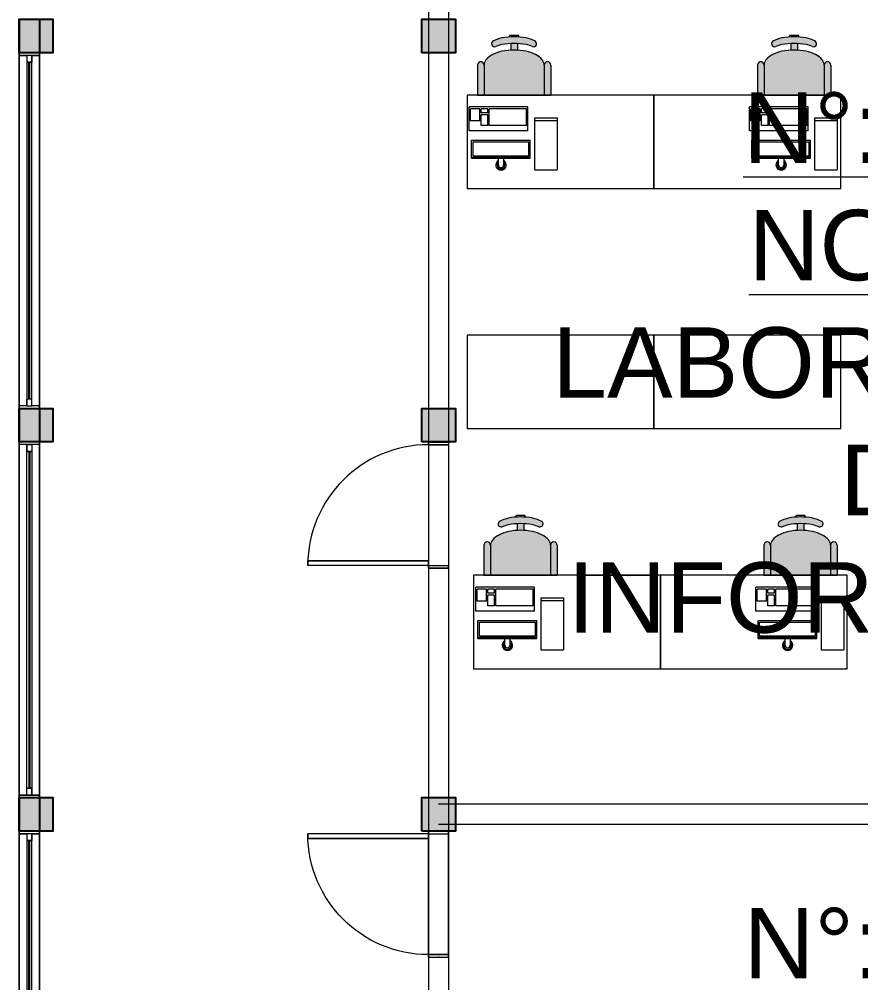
# Model space of a CAD drawing. Header units: metres. Extents: x 512 to 829, y -209 to 245.
# Drawn here: x 688.38 to 694.69, y -155.46 to -148.24 of the extents above; entities that cross this region are included whole.
import ezdxf

# ---------------------------------------------------------------- set-up
doc = ezdxf.new("R2010")
doc.units = ezdxf.units.M
doc.header["$LTSCALE"] = 0.508
doc.set_wipeout_variables(frame=1)
doc.header["$PDSIZE"] = -2
doc.linetypes.add('HIDDEN', pattern=[0.375, 0.25, -0.125])
for name, color, linetype, lineweight in [('AMB-NOVOS', 10, 'Continuous', 15), ('Demolir', 10, 'HIDDEN', 15), ('MOBILIARIO', 252, 'Continuous', 18), ('None', 7, 'Continuous', 5), ('NãoImprimir', 7, 'Continuous', 5), ('Peitoris', 2, 'Continuous', 5), ('Telhado-Princ', 7, 'Continuous', 5)]:
    doc.layers.add(name, color=color, linetype=linetype, lineweight=lineweight)

# ---------------------------------------------------------------- blocks, each defined once
blk = doc.blocks.new('Grupo-4424')
at = {"color": 7, "linetype": 'Continuous', "lineweight": 5}
for points in [[(-1.325, 0.075), (-1.30595, 0.075), (-1.30595, -0.075), (-1.325, -0.075)], [(1.30595, 0.075), (1.325, 0.075), (1.325, -0.075), (1.30595, -0.075)]]:
    blk.add_wipeout(points, dxfattribs=at).dxf.layer = 'None'
at = {"layer": 'None', "color": 7, "linetype": 'Continuous', "lineweight": 5}
for points in [[(-1.325, 0.075), (-1.30595, 0.075), (-1.30595, -0.075), (-1.325, -0.075)], [(1.30595, 0.075), (1.325, 0.075), (1.325, -0.075), (1.30595, -0.075)]]:
    blk.add_lwpolyline(points, close=True, dxfattribs=at)
blk = doc.blocks.new('Grupo-4425')
at = {"layer": 'None', "color": 7}
blk.add_blockref('Grupo-4424', (0, 0), dxfattribs=at)
at = {"layer": 'None', "color": 7, "linetype": 'Continuous', "lineweight": 5}
for p, q in [((-1.325, 0.075), (-1.30595, 0.075)), ((-1.30595, 0.075), (-1.30595, -0.075)), ((1.325, 0.075), (1.30595, 0.075)), ((1.30595, 0.075), (1.30595, -0.075)), ((-1.325, -0.075), (-1.30595, -0.075)), ((1.325, -0.075), (1.30595, -0.075))]:
    blk.add_line(p, q, dxfattribs=at)
blk = doc.blocks.new('Grupo-4426')
at = {"layer": 'None', "color": 7, "linetype": 'Continuous', "lineweight": 5}
for p, q in [((-1.3059, 0.0175), (-1.3059, -0.0175)), ((1.3059, 0.0175), (1.3059, -0.0175))]:
    blk.add_line(p, q, dxfattribs=at)
blk = doc.blocks.new('Grupo-4427')
at = {"color": 7, "linetype": 'Continuous', "lineweight": 5}
for points in [[(-1.3059, 0.0175), (-1.2551, 0.0175), (-1.2551, -0.0175), (-1.3059, -0.0175)], [(1.2551, 0.0175), (1.3059, 0.0175), (1.3059, -0.0175), (1.2551, -0.0175)]]:
    blk.add_wipeout(points, dxfattribs=at).dxf.layer = 'None'
at = {"layer": 'None', "color": 7, "linetype": 'Continuous', "lineweight": 5}
for points in [[(-1.3059, 0.0175), (-1.2551, 0.0175), (-1.2551, -0.0175), (-1.3059, -0.0175)], [(1.2551, 0.0175), (1.3059, 0.0175), (1.3059, -0.0175), (1.2551, -0.0175)]]:
    blk.add_lwpolyline(points, close=True, dxfattribs=at)
blk = doc.blocks.new('Grupo-4428')
at = {"layer": 'None', "color": 7}
blk.add_blockref('Grupo-4426', (0, 0), dxfattribs=at)
at = {"color": 7, "linetype": 'Continuous', "lineweight": 5}
blk.add_wipeout([(-1.2551, 0.0175), (1.2551, 0.0175), (1.2551, -0.0175), (-1.2551, -0.0175)], dxfattribs=at).dxf.layer = 'None'
at = {"layer": 'None', "color": 7, "linetype": 'Continuous', "lineweight": 5}
blk.add_lwpolyline([(-1.2551, 0.0175), (1.2551, 0.0175), (1.2551, -0.0175), (-1.2551, -0.0175)], close=True, dxfattribs=at)
at = {"layer": 'None', "color": 7}
blk.add_blockref('Grupo-4427', (0, 0), dxfattribs=at)
at = {"layer": 'None', "color": 7, "linetype": 'Continuous', "lineweight": 5}
for p, q in [((-1.3059, 0.0175), (-1.2551, 0.0175)), ((-1.2551, 0.0175), (-1.2551, -0.0175)), ((1.3059, 0.0175), (1.2551, 0.0175)), ((1.2551, 0.0175), (1.2551, -0.0175)), ((-1.3059, -0.0175), (-1.2551, -0.0175)), ((1.3059, -0.0175), (1.2551, -0.0175))]:
    blk.add_line(p, q, dxfattribs=at)
blk = doc.blocks.new('Grupo-4429')
at = {"color": 7, "linetype": 'Continuous', "lineweight": 9}
blk.add_wipeout([(-1.25515, 0.000635), (1.25515, 0.000635), (1.25515, -0.000635), (-1.25515, -0.000635)], dxfattribs=at).dxf.layer = 'None'
blk = doc.blocks.new('Grupo-4430')
at = {"layer": 'None', "color": 7}
blk.add_blockref('Grupo-4429', (0, 0), dxfattribs=at)
at = {"layer": 'None', "color": 7, "linetype": 'Continuous', "lineweight": 25}
for p, q in [((-1.25515, 0.000635), (1.25515, 0.000635)), ((-1.25515, -0.000635), (1.25515, -0.000635))]:
    blk.add_line(p, q, dxfattribs=at)
blk = doc.blocks.new('Grupo-4431')
at = {"layer": 'None', "color": 7, "linetype": 'Continuous', "lineweight": 20}
for p, q in [((1.325, 0.075), (-1.325, 0.075)), ((1.325, -0.075), (-1.325, -0.075))]:
    blk.add_line(p, q, dxfattribs=at)
blk = doc.blocks.new('Window (2D)-380')
at = {"color": 7, "linetype": 'Continuous', "lineweight": 5}
blk.add_wipeout([(-1.325, 0.075), (1.325, 0.075), (1.325, -0.075), (-1.325, -0.075)], dxfattribs=at).dxf.layer = 'None'
at = {"layer": 'None', "color": 7}
blk.add_blockref('Grupo-4425', (0, 0), dxfattribs=at)
at = {"layer": 'None', "color": 7, "linetype": 'Continuous', "lineweight": 5}
for p, q in [((-1.325, 0.075), (1.325, 0.075)), ((-1.325, -0.075), (1.325, -0.075))]:
    blk.add_line(p, q, dxfattribs=at)
at = {"layer": 'NãoImprimir', "linetype": 'Continuous'}
for p in [(-1.325, 0), (1.325, 0)]:
    blk.add_point(p, dxfattribs=at)
at = {"layer": 'Peitoris'}
blk.add_blockref('Grupo-4428', (0, 0), dxfattribs=at)
blk.add_blockref('Grupo-4430', (0, 0), dxfattribs=at)
at = {"layer": 'Telhado-Princ'}
blk.add_blockref('Grupo-4431', (0, 0), dxfattribs=at)
blk = doc.blocks.new('Grupo-4432')
at = {"color": 7, "linetype": 'Continuous', "lineweight": 5}
for points in [[(-1.325, 0.075), (-1.30595, 0.075), (-1.30595, -0.075), (-1.325, -0.075)], [(1.30595, 0.075), (1.325, 0.075), (1.325, -0.075), (1.30595, -0.075)]]:
    blk.add_wipeout(points, dxfattribs=at).dxf.layer = 'None'
at = {"layer": 'None', "color": 7, "linetype": 'Continuous', "lineweight": 5}
for points in [[(-1.325, 0.075), (-1.30595, 0.075), (-1.30595, -0.075), (-1.325, -0.075)], [(1.30595, 0.075), (1.325, 0.075), (1.325, -0.075), (1.30595, -0.075)]]:
    blk.add_lwpolyline(points, close=True, dxfattribs=at)
blk = doc.blocks.new('Grupo-4433')
at = {"layer": 'None', "color": 7}
blk.add_blockref('Grupo-4432', (0, 0), dxfattribs=at)
at = {"layer": 'None', "color": 7, "linetype": 'Continuous', "lineweight": 5}
for p, q in [((-1.325, 0.075), (-1.30595, 0.075)), ((-1.30595, 0.075), (-1.30595, -0.075)), ((1.325, 0.075), (1.30595, 0.075)), ((1.30595, 0.075), (1.30595, -0.075)), ((-1.325, -0.075), (-1.30595, -0.075)), ((1.325, -0.075), (1.30595, -0.075))]:
    blk.add_line(p, q, dxfattribs=at)
blk = doc.blocks.new('Grupo-4434')
at = {"layer": 'None', "color": 7, "linetype": 'Continuous', "lineweight": 5}
for p, q in [((-1.3059, 0.0175), (-1.3059, -0.0175)), ((1.3059, 0.0175), (1.3059, -0.0175))]:
    blk.add_line(p, q, dxfattribs=at)
blk = doc.blocks.new('Grupo-4435')
at = {"color": 7, "linetype": 'Continuous', "lineweight": 5}
for points in [[(-1.3059, 0.0175), (-1.2551, 0.0175), (-1.2551, -0.0175), (-1.3059, -0.0175)], [(1.2551, 0.0175), (1.3059, 0.0175), (1.3059, -0.0175), (1.2551, -0.0175)]]:
    blk.add_wipeout(points, dxfattribs=at).dxf.layer = 'None'
at = {"layer": 'None', "color": 7, "linetype": 'Continuous', "lineweight": 5}
for points in [[(-1.3059, 0.0175), (-1.2551, 0.0175), (-1.2551, -0.0175), (-1.3059, -0.0175)], [(1.2551, 0.0175), (1.3059, 0.0175), (1.3059, -0.0175), (1.2551, -0.0175)]]:
    blk.add_lwpolyline(points, close=True, dxfattribs=at)
blk = doc.blocks.new('Grupo-4436')
at = {"layer": 'None', "color": 7}
blk.add_blockref('Grupo-4434', (0, 0), dxfattribs=at)
at = {"color": 7, "linetype": 'Continuous', "lineweight": 5}
blk.add_wipeout([(-1.2551, 0.0175), (1.2551, 0.0175), (1.2551, -0.0175), (-1.2551, -0.0175)], dxfattribs=at).dxf.layer = 'None'
at = {"layer": 'None', "color": 7, "linetype": 'Continuous', "lineweight": 5}
blk.add_lwpolyline([(-1.2551, 0.0175), (1.2551, 0.0175), (1.2551, -0.0175), (-1.2551, -0.0175)], close=True, dxfattribs=at)
at = {"layer": 'None', "color": 7}
blk.add_blockref('Grupo-4435', (0, 0), dxfattribs=at)
at = {"layer": 'None', "color": 7, "linetype": 'Continuous', "lineweight": 5}
for p, q in [((-1.3059, 0.0175), (-1.2551, 0.0175)), ((-1.2551, 0.0175), (-1.2551, -0.0175)), ((1.3059, 0.0175), (1.2551, 0.0175)), ((1.2551, 0.0175), (1.2551, -0.0175)), ((-1.3059, -0.0175), (-1.2551, -0.0175)), ((1.3059, -0.0175), (1.2551, -0.0175))]:
    blk.add_line(p, q, dxfattribs=at)
blk = doc.blocks.new('Grupo-4437')
at = {"color": 7, "linetype": 'Continuous', "lineweight": 9}
blk.add_wipeout([(-1.25515, 0.000635), (1.25515, 0.000635), (1.25515, -0.000635), (-1.25515, -0.000635)], dxfattribs=at).dxf.layer = 'None'
blk = doc.blocks.new('Grupo-4438')
at = {"layer": 'None', "color": 7}
blk.add_blockref('Grupo-4437', (0, 0), dxfattribs=at)
at = {"layer": 'None', "color": 7, "linetype": 'Continuous', "lineweight": 25}
for p, q in [((-1.25515, 0.000635), (1.25515, 0.000635)), ((-1.25515, -0.000635), (1.25515, -0.000635))]:
    blk.add_line(p, q, dxfattribs=at)
blk = doc.blocks.new('Grupo-4439')
at = {"layer": 'None', "color": 7, "linetype": 'Continuous', "lineweight": 20}
for p, q in [((1.325, 0.075), (-1.325, 0.075)), ((1.325, -0.075), (-1.325, -0.075))]:
    blk.add_line(p, q, dxfattribs=at)
blk = doc.blocks.new('Window (2D)-381')
at = {"color": 7, "linetype": 'Continuous', "lineweight": 5}
blk.add_wipeout([(-1.325, 0.075), (1.325, 0.075), (1.325, -0.075), (-1.325, -0.075)], dxfattribs=at).dxf.layer = 'None'
at = {"layer": 'None', "color": 7}
blk.add_blockref('Grupo-4433', (0, 0), dxfattribs=at)
at = {"layer": 'None', "color": 7, "linetype": 'Continuous', "lineweight": 5}
for p, q in [((-1.325, 0.075), (1.325, 0.075)), ((-1.325, -0.075), (1.325, -0.075))]:
    blk.add_line(p, q, dxfattribs=at)
at = {"layer": 'NãoImprimir', "linetype": 'Continuous'}
for p in [(-1.325, 0), (1.325, 0)]:
    blk.add_point(p, dxfattribs=at)
at = {"layer": 'Peitoris'}
blk.add_blockref('Grupo-4436', (0, 0), dxfattribs=at)
blk.add_blockref('Grupo-4438', (0, 0), dxfattribs=at)
at = {"layer": 'Telhado-Princ'}
blk.add_blockref('Grupo-4439', (0, 0), dxfattribs=at)
blk = doc.blocks.new('Grupo-4440')
at = {"color": 7, "linetype": 'Continuous', "lineweight": 5}
for points in [[(-1.325, 0.075), (-1.30595, 0.075), (-1.30595, -0.075), (-1.325, -0.075)], [(1.30595, 0.075), (1.325, 0.075), (1.325, -0.075), (1.30595, -0.075)]]:
    blk.add_wipeout(points, dxfattribs=at).dxf.layer = 'None'
at = {"layer": 'None', "color": 7, "linetype": 'Continuous', "lineweight": 5}
for points in [[(-1.325, 0.075), (-1.30595, 0.075), (-1.30595, -0.075), (-1.325, -0.075)], [(1.30595, 0.075), (1.325, 0.075), (1.325, -0.075), (1.30595, -0.075)]]:
    blk.add_lwpolyline(points, close=True, dxfattribs=at)
blk = doc.blocks.new('Grupo-4441')
at = {"layer": 'None', "color": 7}
blk.add_blockref('Grupo-4440', (0, 0), dxfattribs=at)
at = {"layer": 'None', "color": 7, "linetype": 'Continuous', "lineweight": 5}
for p, q in [((-1.325, 0.075), (-1.30595, 0.075)), ((-1.30595, 0.075), (-1.30595, -0.075)), ((1.325, 0.075), (1.30595, 0.075)), ((1.30595, 0.075), (1.30595, -0.075)), ((-1.325, -0.075), (-1.30595, -0.075)), ((1.325, -0.075), (1.30595, -0.075))]:
    blk.add_line(p, q, dxfattribs=at)
blk = doc.blocks.new('Grupo-4442')
at = {"layer": 'None', "color": 7, "linetype": 'Continuous', "lineweight": 5}
for p, q in [((-1.3059, 0.0175), (-1.3059, -0.0175)), ((1.3059, 0.0175), (1.3059, -0.0175))]:
    blk.add_line(p, q, dxfattribs=at)
blk = doc.blocks.new('Grupo-4443')
at = {"color": 7, "linetype": 'Continuous', "lineweight": 5}
for points in [[(-1.3059, 0.0175), (-1.2551, 0.0175), (-1.2551, -0.0175), (-1.3059, -0.0175)], [(1.2551, 0.0175), (1.3059, 0.0175), (1.3059, -0.0175), (1.2551, -0.0175)]]:
    blk.add_wipeout(points, dxfattribs=at).dxf.layer = 'None'
at = {"layer": 'None', "color": 7, "linetype": 'Continuous', "lineweight": 5}
for points in [[(-1.3059, 0.0175), (-1.2551, 0.0175), (-1.2551, -0.0175), (-1.3059, -0.0175)], [(1.2551, 0.0175), (1.3059, 0.0175), (1.3059, -0.0175), (1.2551, -0.0175)]]:
    blk.add_lwpolyline(points, close=True, dxfattribs=at)
blk = doc.blocks.new('Grupo-4444')
at = {"layer": 'None', "color": 7}
blk.add_blockref('Grupo-4442', (0, 0), dxfattribs=at)
at = {"color": 7, "linetype": 'Continuous', "lineweight": 5}
blk.add_wipeout([(-1.2551, 0.0175), (1.2551, 0.0175), (1.2551, -0.0175), (-1.2551, -0.0175)], dxfattribs=at).dxf.layer = 'None'
at = {"layer": 'None', "color": 7, "linetype": 'Continuous', "lineweight": 5}
blk.add_lwpolyline([(-1.2551, 0.0175), (1.2551, 0.0175), (1.2551, -0.0175), (-1.2551, -0.0175)], close=True, dxfattribs=at)
at = {"layer": 'None', "color": 7}
blk.add_blockref('Grupo-4443', (0, 0), dxfattribs=at)
at = {"layer": 'None', "color": 7, "linetype": 'Continuous', "lineweight": 5}
for p, q in [((-1.3059, 0.0175), (-1.2551, 0.0175)), ((-1.2551, 0.0175), (-1.2551, -0.0175)), ((1.3059, 0.0175), (1.2551, 0.0175)), ((1.2551, 0.0175), (1.2551, -0.0175)), ((-1.3059, -0.0175), (-1.2551, -0.0175)), ((1.3059, -0.0175), (1.2551, -0.0175))]:
    blk.add_line(p, q, dxfattribs=at)
blk = doc.blocks.new('Grupo-4445')
at = {"color": 7, "linetype": 'Continuous', "lineweight": 9}
blk.add_wipeout([(-1.25515, 0.000635), (1.25515, 0.000635), (1.25515, -0.000635), (-1.25515, -0.000635)], dxfattribs=at).dxf.layer = 'None'
blk = doc.blocks.new('Grupo-4446')
at = {"layer": 'None', "color": 7}
blk.add_blockref('Grupo-4445', (0, 0), dxfattribs=at)
at = {"layer": 'None', "color": 7, "linetype": 'Continuous', "lineweight": 25}
for p, q in [((-1.25515, 0.000635), (1.25515, 0.000635)), ((-1.25515, -0.000635), (1.25515, -0.000635))]:
    blk.add_line(p, q, dxfattribs=at)
blk = doc.blocks.new('Grupo-4447')
at = {"layer": 'None', "color": 7, "linetype": 'Continuous', "lineweight": 20}
for p, q in [((1.325, 0.075), (-1.325, 0.075)), ((1.325, -0.075), (-1.325, -0.075))]:
    blk.add_line(p, q, dxfattribs=at)
blk = doc.blocks.new('Window (2D)-382')
at = {"color": 7, "linetype": 'Continuous', "lineweight": 5}
blk.add_wipeout([(-1.325, 0.075), (1.325, 0.075), (1.325, -0.075), (-1.325, -0.075)], dxfattribs=at).dxf.layer = 'None'
at = {"layer": 'None', "color": 7}
blk.add_blockref('Grupo-4441', (0, 0), dxfattribs=at)
at = {"layer": 'None', "color": 7, "linetype": 'Continuous', "lineweight": 5}
for p, q in [((-1.325, 0.075), (1.325, 0.075)), ((-1.325, -0.075), (1.325, -0.075))]:
    blk.add_line(p, q, dxfattribs=at)
at = {"layer": 'NãoImprimir', "linetype": 'Continuous'}
for p in [(-1.325, 0), (1.325, 0)]:
    blk.add_point(p, dxfattribs=at)
at = {"layer": 'Peitoris'}
blk.add_blockref('Grupo-4444', (0, 0), dxfattribs=at)
blk.add_blockref('Grupo-4446', (0, 0), dxfattribs=at)
at = {"layer": 'Telhado-Princ'}
blk.add_blockref('Grupo-4447', (0, 0), dxfattribs=at)
blk = doc.blocks.new('Grupo-4568')
at = {"layer": 'None', "color": 7, "linetype": 'Continuous', "lineweight": 5}
for p, q in [((-0.47, 0.075), (-0.47, -0.075)), ((0.47, 0.075), (0.47, -0.075))]:
    blk.add_line(p, q, dxfattribs=at)
blk = doc.blocks.new('Grupo-4569')
at = {"layer": 'None', "color": 7, "linetype": 'Continuous', "lineweight": 5}
for points in [[(-0.47, 0.075), (-0.45, 0.075), (-0.45, -0.075), (-0.47, -0.075)], [(0.45, 0.075), (0.47, 0.075), (0.47, -0.075), (0.45, -0.075)]]:
    blk.add_lwpolyline(points, close=True, dxfattribs=at)
blk = doc.blocks.new('Grupo-4570')
at = {"layer": 'None', "color": 7, "linetype": 'Continuous', "lineweight": 5}
for p, q in [((-0.47, 0.075), (-0.45, 0.075)), ((-0.45, 0.075), (-0.45, -0.075)), ((0.47, 0.075), (0.45, 0.075)), ((0.45, 0.075), (0.45, -0.075)), ((-0.47, -0.075), (-0.45, -0.075)), ((0.47, -0.075), (0.45, -0.075))]:
    blk.add_line(p, q, dxfattribs=at)
at = {"layer": 'None', "color": 7}
for name in ['Grupo-4568', 'Grupo-4569']:
    blk.add_blockref(name, (0, 0), dxfattribs=at)
blk = doc.blocks.new('Grupo-4571')
at = {"layer": 'None', "color": 7, "linetype": 'Continuous', "lineweight": 5}
blk.add_arc((-0.45, 0.075), 0.9, 0, 90, dxfattribs=at)
blk = doc.blocks.new('Grupo-4572')
at = {"layer": 'None', "color": 7, "linetype": 'Continuous', "lineweight": 5}
blk.add_lwpolyline([(-0.45, 0.075), (-0.45, 0.975), (-0.415, 0.975), (-0.415, 0.075)], close=True, dxfattribs=at)
blk = doc.blocks.new('Grupo-4573')
at = {"layer": 'None', "color": 7, "linetype": 'Continuous', "lineweight": 5}
for p, q in [((-0.45, 0.075), (-0.45, 0.975)), ((-0.45, 0.975), (-0.415, 0.975)), ((-0.415, 0.075), (-0.415, 0.975)), ((-0.45, 0.075), (-0.415, 0.075))]:
    blk.add_line(p, q, dxfattribs=at)
at = {"layer": 'None', "color": 7}
blk.add_blockref('Grupo-4572', (0, 0), dxfattribs=at)
blk = doc.blocks.new('Grupo-4574')
at = {"layer": 'Peitoris', "color": 7}
blk.add_blockref('Grupo-4573', (0, 0), dxfattribs=at)
blk = doc.blocks.new('Grupo-4575')
at = {"layer": 'None', "color": 7, "linetype": 'Continuous', "lineweight": 5}
for p, q in [((0.47, 0.075), (-0.47, 0.075)), ((0.47, -0.075), (-0.47, -0.075))]:
    blk.add_line(p, q, dxfattribs=at)
blk = doc.blocks.new('Door (2D)-161')
at = {"layer": 'NãoImprimir', "color": 7, "linetype": 'Continuous', "lineweight": 5}
for p in [(-0.47, 0), (0.47, 0)]:
    blk.add_point(p, dxfattribs=at)
at = {"layer": 'None', "color": 7}
for name in ['Grupo-4574', 'Grupo-4570']:
    blk.add_blockref(name, (0, 0), dxfattribs=at)
at = {"layer": 'Peitoris', "color": 7}
blk.add_blockref('Grupo-4571', (0, 0), dxfattribs=at)
at = {"layer": 'Telhado-Princ', "color": 7}
blk.add_blockref('Grupo-4575', (0, 0), dxfattribs=at)
blk = doc.blocks.new('Grupo-4576')
at = {"layer": 'None', "color": 7, "linetype": 'Continuous', "lineweight": 5}
for p, q in [((-0.47, 0.075), (-0.47, -0.075)), ((0.47, 0.075), (0.47, -0.075))]:
    blk.add_line(p, q, dxfattribs=at)
blk = doc.blocks.new('Grupo-4577')
at = {"layer": 'None', "color": 7, "linetype": 'Continuous', "lineweight": 5}
for points in [[(-0.47, 0.075), (-0.45, 0.075), (-0.45, -0.075), (-0.47, -0.075)], [(0.45, 0.075), (0.47, 0.075), (0.47, -0.075), (0.45, -0.075)]]:
    blk.add_lwpolyline(points, close=True, dxfattribs=at)
blk = doc.blocks.new('Grupo-4578')
at = {"layer": 'None', "color": 7, "linetype": 'Continuous', "lineweight": 5}
for p, q in [((-0.47, 0.075), (-0.45, 0.075)), ((-0.45, 0.075), (-0.45, -0.075)), ((0.47, 0.075), (0.45, 0.075)), ((0.45, 0.075), (0.45, -0.075)), ((-0.47, -0.075), (-0.45, -0.075)), ((0.47, -0.075), (0.45, -0.075))]:
    blk.add_line(p, q, dxfattribs=at)
at = {"layer": 'None', "color": 7}
for name in ['Grupo-4576', 'Grupo-4577']:
    blk.add_blockref(name, (0, 0), dxfattribs=at)
blk = doc.blocks.new('Grupo-4579')
at = {"layer": 'None', "color": 7, "linetype": 'Continuous', "lineweight": 5}
blk.add_arc((-0.45, 0.075), 0.9, 0, 90, dxfattribs=at)
blk = doc.blocks.new('Grupo-4580')
at = {"layer": 'None', "color": 7, "linetype": 'Continuous', "lineweight": 5}
blk.add_lwpolyline([(-0.45, 0.075), (-0.45, 0.975), (-0.415, 0.975), (-0.415, 0.075)], close=True, dxfattribs=at)
blk = doc.blocks.new('Grupo-4581')
at = {"layer": 'None', "color": 7, "linetype": 'Continuous', "lineweight": 5}
for p, q in [((-0.45, 0.075), (-0.45, 0.975)), ((-0.45, 0.975), (-0.415, 0.975)), ((-0.415, 0.075), (-0.415, 0.975)), ((-0.45, 0.075), (-0.415, 0.075))]:
    blk.add_line(p, q, dxfattribs=at)
at = {"layer": 'None', "color": 7}
blk.add_blockref('Grupo-4580', (0, 0), dxfattribs=at)
blk = doc.blocks.new('Grupo-4582')
at = {"layer": 'Peitoris', "color": 7}
blk.add_blockref('Grupo-4581', (0, 0), dxfattribs=at)
blk = doc.blocks.new('Grupo-4583')
at = {"layer": 'None', "color": 7, "linetype": 'Continuous', "lineweight": 5}
for p, q in [((0.47, 0.075), (-0.47, 0.075)), ((0.47, -0.075), (-0.47, -0.075))]:
    blk.add_line(p, q, dxfattribs=at)
blk = doc.blocks.new('Door (2D)-162')
at = {"layer": 'NãoImprimir', "color": 7, "linetype": 'Continuous', "lineweight": 5}
for p in [(-0.47, 0), (0.47, 0)]:
    blk.add_point(p, dxfattribs=at)
at = {"layer": 'None', "color": 7}
for name in ['Grupo-4582', 'Grupo-4578']:
    blk.add_blockref(name, (0, 0), dxfattribs=at)
at = {"layer": 'Peitoris', "color": 7}
blk.add_blockref('Grupo-4579', (0, 0), dxfattribs=at)
at = {"layer": 'Telhado-Princ', "color": 7}
blk.add_blockref('Grupo-4583', (0, 0), dxfattribs=at)
blk = doc.blocks.new('Grupo-4859')
at = {"layer": 'None', "linetype": 'Continuous', "lineweight": 0}
for points in [[(-29.0139, -74.3987), (-29.0139, -74.1487), (-28.7639, -74.1487), (-28.7639, -74.3987)], [(-26.0139, -74.3987), (-26.0139, -74.1487), (-25.7639, -74.1487), (-25.7639, -74.3987)], [(-29.0139, -77.2987), (-29.0139, -77.0487), (-28.7639, -77.0487), (-28.7639, -77.2987)], [(-26.0139, -77.2987), (-26.0139, -77.0487), (-25.7639, -77.0487), (-25.7639, -77.2987)], [(-29.0139, -80.1987), (-29.0139, -79.9487), (-28.7639, -79.9487), (-28.7639, -80.1987)], [(-26.0139, -80.1987), (-26.0139, -79.9487), (-25.7639, -79.9487), (-25.7639, -80.1987)]]:
    blk.add_hatch(color=255, dxfattribs=at).paths.add_polyline_path(points)
at = {"layer": 'None', "color": 7, "linetype": 'Continuous', "lineweight": 25}
for points in [[(-29.0139, -74.3987), (-29.0139, -74.1487), (-28.7639, -74.1487), (-28.7639, -74.3987)], [(-26.0139, -74.3987), (-26.0139, -74.1487), (-25.7639, -74.1487), (-25.7639, -74.3987)], [(-29.0139, -77.2987), (-29.0139, -77.0487), (-28.7639, -77.0487), (-28.7639, -77.2987)], [(-26.0139, -77.2987), (-26.0139, -77.0487), (-25.7639, -77.0487), (-25.7639, -77.2987)], [(-29.0139, -80.1987), (-29.0139, -79.9487), (-28.7639, -79.9487), (-28.7639, -80.1987)], [(-26.0139, -80.1987), (-26.0139, -79.9487), (-25.7639, -79.9487), (-25.7639, -80.1987)]]:
    blk.add_lwpolyline(points, close=True, dxfattribs=at)
blk = doc.blocks.new('monitor')
at = {"layer": 'MOBILIARIO'}
for p, q in [((-0.0198, 0.1342), (-0.0198, 0.1859)), ((0.0185, 0.1859), (0.0185, 0.1342)), ((0.2202, 0.1342), (-0.2202, 0.1342)), ((-0.2202, 0.1342), (-0.2202, 0)), ((0.2202, 0.1256), (-0.2202, 0.1256)), ((0.2089, 0.116), (-0.2101, 0.116)), ((-0.2101, 0.116), (-0.2101, 0.0121)), ((0.2089, 0.116), (0.2089, 0.0121)), ((0.2202, 0.1342), (0.2202, 0)), ((0.2202, 0), (-0.2202, 0)), ((0.2089, 0.0121), (-0.2101, 0.0121))]:
    blk.add_line(p, q, dxfattribs=at)
for radius, start, end in [(0.0392, 299.31433, 240.68567), (0.0292, 311.09871, 228.90129), (0.0192, 0, 180)]:
    blk.add_arc((-0.0007, 0.1859), radius, start, end, dxfattribs=at)
blk = doc.blocks.new('computador')
at = {"layer": 'MOBILIARIO'}
for p, q in [((0, -0.39), (0, 0)), ((0.17, 0), (0, 0)), ((0.17, -0.39), (0.17, 0)), ((0.2187, -0.2908), (0.2187, -0.4708)), ((0.2187, -0.2908), (0.6587, -0.2908)), ((0.2287, -0.3308), (0.2287, -0.4558)), ((0.2287, -0.3308), (0.5087, -0.3308)), ((0.5087, -0.3308), (0.5087, -0.4558)), ((0.5187, -0.3308), (0.5187, -0.4108)), ((0.5187, -0.3308), (0.5687, -0.3308)), ((0.5687, -0.3308), (0.5687, -0.4108)), ((0.6587, -0.2908), (0.6587, -0.4708)), ((0.17, -0.37), (0, -0.37)), ((0.17, -0.39), (0, -0.39)), ((0.5187, -0.4108), (0.5687, -0.4108)), ((0.5187, -0.4258), (0.5187, -0.4558)), ((0.5187, -0.4258), (0.5687, -0.4258)), ((0.5687, -0.4258), (0.5687, -0.4558)), ((0.5787, -0.3658), (0.5787, -0.4558)), ((0.5787, -0.3658), (0.6487, -0.3658)), ((0.6487, -0.3658), (0.6487, -0.4558)), ((0.2187, -0.4708), (0.6587, -0.4708)), ((0.2287, -0.4558), (0.5087, -0.4558)), ((0.5187, -0.4558), (0.5687, -0.4558)), ((0.5787, -0.4558), (0.6487, -0.4558))]:
    blk.add_line(p, q, dxfattribs=at)
blk.add_blockref('monitor', (0.4217, -0.2212), dxfattribs=at)

msp = doc.modelspace()

# ---------------------------------------------------------------- hatches: boundary and pattern name
at = {"layer": 'Demolir', "linetype": 'Continuous', "lineweight": 0, "true_color": 0x7aafdf}
h = msp.add_hatch(color=143, dxfattribs=at)
h.dxf.hatch_style = 1
h.paths.add_polyline_path([(692.3124, -148.5794, 0.174705), (692.2987, -148.5412, 0.104203), (692.2465, -148.4998, 0.064948), (692.1784, -148.4762, 0.051099), (692.0874, -148.4669, 0.051099), (691.9964, -148.4762, 0.064948), (691.9283, -148.4998, 0.104203), (691.8761, -148.5412, 0.174705), (691.8624, -148.5794), (691.8624, -148.8044), (692.3124, -148.8044)])
h.paths.add_polyline_path([(692.3624, -148.5794, 1), (692.3124, -148.5794), (692.3124, -148.8044), (692.3624, -148.8044)])
h.paths.add_polyline_path([(691.8624, -148.5794, 1), (691.8124, -148.5794), (691.8124, -148.8044), (691.8624, -148.8044)])
h.paths.add_polyline_path([(692.1784, -148.3762, 0.051099), (692.0874, -148.3669, 0.051099), (691.9964, -148.3762, 0.062667), (691.9306, -148.3987, 0.930498), (691.9504, -148.4399, -0.043138), (691.9964, -148.4262, -0.051099), (692.0874, -148.4169, -0.051099), (692.1784, -148.4262, -0.043138), (692.2244, -148.4399, 0.930498), (692.2442, -148.3987, 0.062667)])
h.paths.add_polyline_path([(692.1124, -148.4176, 0.013937), (692.0874, -148.4169, 0.013937), (692.0624, -148.4176), (692.0624, -148.4676, -0.013937), (692.0874, -148.4669, -0.013937), (692.1124, -148.4676)])
h.paths.add_polyline_path([(692.1174, -148.3569), (692.0574, -148.3569, 0.414214), (692.0524, -148.3619), (692.0524, -148.3682, -0.019523), (692.0874, -148.3669, -0.019523), (692.1224, -148.3682), (692.1224, -148.3619, 0.414214)])
h = msp.add_hatch(color=143, dxfattribs=at)
h.dxf.hatch_style = 1
h.paths.add_polyline_path([(694.4125, -148.5794, 0.174705), (694.3987, -148.5412, 0.104203), (694.3466, -148.4998, 0.064948), (694.2785, -148.4762, 0.051099), (694.1875, -148.4669, 0.051099), (694.0965, -148.4762, 0.064948), (694.0284, -148.4998, 0.104203), (693.9762, -148.5412, 0.174705), (693.9625, -148.5794), (693.9625, -148.8044), (694.4125, -148.8044)])
h.paths.add_polyline_path([(694.4625, -148.5794, 1), (694.4125, -148.5794), (694.4125, -148.8044), (694.4625, -148.8044)])
h.paths.add_polyline_path([(693.9625, -148.5794, 1), (693.9125, -148.5794), (693.9125, -148.8044), (693.9625, -148.8044)])
h.paths.add_polyline_path([(694.2785, -148.3762, 0.051099), (694.1875, -148.3669, 0.051099), (694.0965, -148.3762, 0.062667), (694.0306, -148.3987, 0.930498), (694.0505, -148.4399, -0.043138), (694.0965, -148.4262, -0.051099), (694.1875, -148.4169, -0.051099), (694.2785, -148.4262, -0.043138), (694.3244, -148.4399, 0.930498), (694.3443, -148.3987, 0.062667)])
h.paths.add_polyline_path([(694.2125, -148.4176, 0.013937), (694.1875, -148.4169, 0.013937), (694.1625, -148.4176), (694.1625, -148.4676, -0.013937), (694.1875, -148.4669, -0.013937), (694.2125, -148.4676)])
h.paths.add_polyline_path([(694.2175, -148.3569), (694.1575, -148.3569, 0.414214), (694.1525, -148.3619), (694.1525, -148.3682, -0.019523), (694.1875, -148.3669, -0.019523), (694.2225, -148.3682), (694.2225, -148.3619, 0.414214)])
h = msp.add_hatch(color=143, dxfattribs=at)
h.dxf.hatch_style = 1
h.paths.add_polyline_path([(692.3606, -152.1791, 0.174705), (692.3469, -152.141, 0.104203), (692.2947, -152.0995, 0.064948), (692.2266, -152.0759, 0.051099), (692.1356, -152.0666, 0.051099), (692.0446, -152.0759, 0.064948), (691.9765, -152.0995, 0.104203), (691.9244, -152.141, 0.174705), (691.9106, -152.1791), (691.9106, -152.4041), (692.3606, -152.4041)])
h.paths.add_polyline_path([(692.4106, -152.1791, 1), (692.3606, -152.1791), (692.3606, -152.4041), (692.4106, -152.4041)])
h.paths.add_polyline_path([(691.9106, -152.1791, 1), (691.8606, -152.1791), (691.8606, -152.4041), (691.9106, -152.4041)])
h.paths.add_polyline_path([(692.2266, -151.9759, 0.051099), (692.1356, -151.9666, 0.051099), (692.0446, -151.9759, 0.062667), (691.9788, -151.9984, 0.930498), (691.9987, -152.0396, -0.043138), (692.0446, -152.0259, -0.051099), (692.1356, -152.0166, -0.051099), (692.2266, -152.0259, -0.043138), (692.2726, -152.0396, 0.930498), (692.2925, -151.9984, 0.062667)])
h.paths.add_polyline_path([(692.1606, -152.0173, 0.013937), (692.1356, -152.0166, 0.013937), (692.1106, -152.0173), (692.1106, -152.0673, -0.013937), (692.1356, -152.0666, -0.013937), (692.1606, -152.0673)])
h.paths.add_polyline_path([(692.1656, -151.9566), (692.1056, -151.9566, 0.414214), (692.1006, -151.9616), (692.1006, -151.9679, -0.019523), (692.1356, -151.9666, -0.019523), (692.1706, -151.9679), (692.1706, -151.9616, 0.414214)])
h = msp.add_hatch(color=143, dxfattribs=at)
h.dxf.hatch_style = 1
h.paths.add_polyline_path([(694.4607, -152.1791, 0.174705), (694.447, -152.141, 0.104203), (694.3948, -152.0995, 0.064948), (694.3267, -152.0759, 0.051099), (694.2357, -152.0666, 0.051099), (694.1447, -152.0759, 0.064948), (694.0766, -152.0995, 0.104203), (694.0244, -152.141, 0.174705), (694.0107, -152.1791), (694.0107, -152.4041), (694.4607, -152.4041)])
h.paths.add_polyline_path([(694.5107, -152.1791, 1), (694.4607, -152.1791), (694.4607, -152.4041), (694.5107, -152.4041)])
h.paths.add_polyline_path([(694.0107, -152.1791, 1), (693.9607, -152.1791), (693.9607, -152.4041), (694.0107, -152.4041)])
h.paths.add_polyline_path([(694.3267, -151.9759, 0.051099), (694.2357, -151.9666, 0.051099), (694.1447, -151.9759, 0.062667), (694.0789, -151.9984, 0.930498), (694.0987, -152.0396, -0.043138), (694.1447, -152.0259, -0.051099), (694.2357, -152.0166, -0.051099), (694.3267, -152.0259, -0.043138), (694.3727, -152.0396, 0.930498), (694.3925, -151.9984, 0.062667)])
h.paths.add_polyline_path([(694.2607, -152.0173, 0.013937), (694.2357, -152.0166, 0.013937), (694.2107, -152.0173), (694.2107, -152.0673, -0.013937), (694.2357, -152.0666, -0.013937), (694.2607, -152.0673)])
h.paths.add_polyline_path([(694.2657, -151.9566), (694.2057, -151.9566, 0.414214), (694.2007, -151.9616), (694.2007, -151.9679, -0.019523), (694.2357, -151.9666, -0.019523), (694.2707, -151.9679), (694.2707, -151.9616, 0.414214)])

# ---------------------------------------------------------------- linework, layer by layer
at = {"layer": 'MOBILIARIO', "linetype": 'Continuous', "lineweight": 0}
for p, q in [((692.0535, -148.3682), (692.0535, -148.3619)), ((692.1185, -148.3569), (692.0585, -148.3569)), ((692.1235, -148.3682), (692.1235, -148.3619)), ((694.1525, -148.3682), (694.1525, -148.3619)), ((694.2175, -148.3569), (694.1575, -148.3569)), ((694.2225, -148.3682), (694.2225, -148.3619)), ((692.0635, -148.4176), (692.0635, -148.4676)), ((692.1135, -148.4176), (692.1135, -148.4676)), ((694.1625, -148.4176), (694.1625, -148.4676)), ((694.2125, -148.4176), (694.2125, -148.4676)), ((691.8135, -148.5794), (691.8135, -148.8044)), ((691.8635, -148.5794), (691.8635, -148.8044)), ((692.3135, -148.5794), (692.3135, -148.8044)), ((692.3635, -148.5794), (692.3635, -148.8044)), ((693.9125, -148.5794), (693.9125, -148.8044)), ((693.9625, -148.5794), (693.9625, -148.8044)), ((694.4125, -148.5794), (694.4125, -148.8044)), ((694.4625, -148.5794), (694.4625, -148.8044)), ((692.3615, -148.8044), (691.8115, -148.8044)), ((691.8135, -148.8044), (692.3635, -148.8044)), ((693.9125, -148.8044), (694.4625, -148.8044)), ((692.1017, -151.9679), (692.1017, -151.9616)), ((692.1667, -151.9566), (692.1067, -151.9566)), ((692.1717, -151.9679), (692.1717, -151.9616)), ((694.2007, -151.9679), (694.2007, -151.9616)), ((694.2657, -151.9566), (694.2057, -151.9566)), ((694.2707, -151.9679), (694.2707, -151.9616)), ((692.1117, -152.0173), (692.1117, -152.0673)), ((692.1617, -152.0173), (692.1617, -152.0673)), ((694.2107, -152.0173), (694.2107, -152.0673)), ((694.2607, -152.0173), (694.2607, -152.0673)), ((691.8617, -152.1791), (691.8617, -152.4041)), ((691.9117, -152.1791), (691.9117, -152.4041)), ((692.3617, -152.1791), (692.3617, -152.4041)), ((692.4117, -152.1791), (692.4117, -152.4041)), ((693.9607, -152.1791), (693.9607, -152.4041)), ((694.0107, -152.1791), (694.0107, -152.4041)), ((694.4607, -152.1791), (694.4607, -152.4041)), ((694.5107, -152.1791), (694.5107, -152.4041)), ((692.4097, -152.4041), (691.8597, -152.4041)), ((691.8617, -152.4041), (692.4117, -152.4041)), ((692.5607, -152.4041), (693.1107, -152.4041)), ((693.9607, -152.4041), (694.5107, -152.4041))]:
    msp.add_line(p, q, dxfattribs=at)
for points in [[(693.137, -148.8044), (691.737, -148.8044), (691.737, -149.5044), (693.137, -149.5044)], [(694.537, -148.8044), (693.137, -148.8044), (693.137, -149.5044), (694.537, -149.5044)], [(693.137, -150.6044), (691.737, -150.6044), (691.737, -151.3044), (693.137, -151.3044)], [(694.537, -150.6044), (693.137, -150.6044), (693.137, -151.3044), (694.537, -151.3044)], [(693.1852, -152.4041), (691.7852, -152.4041), (691.7852, -153.1041), (693.1852, -153.1041)], [(694.5852, -152.4041), (693.1852, -152.4041), (693.1852, -153.1041), (694.5852, -153.1041)]]:
    msp.add_lwpolyline(points, close=True, dxfattribs=at)
for centre, radius, start, end in [((691.943, -148.4186), 0.0229, 111.5813, 291.5813), ((692.054, -148.649), 0.2786, 101.70092, 116.56505), ((692.0885, -148.8156), 0.4487, 90, 101.70092), ((692.0585, -148.3619), 0.005, 90, 180), ((692.0885, -148.8156), 0.4487, 78.29908, 90), ((692.1185, -148.3619), 0.005, 0, 90), ((692.123, -148.649), 0.2786, 63.43495, 78.29908), ((692.2339, -148.4186), 0.0229, 248.4187, 68.4187), ((694.042, -148.4186), 0.0229, 111.5813, 291.5813), ((694.153, -148.649), 0.2786, 101.70092, 116.56505), ((694.1875, -148.8156), 0.4487, 90, 101.70092), ((694.1575, -148.3619), 0.005, 90, 180), ((694.1875, -148.8156), 0.4487, 78.29908, 90), ((694.2175, -148.3619), 0.005, 0, 90), ((694.2219, -148.649), 0.2786, 63.43495, 78.29908), ((694.3329, -148.4186), 0.0229, 248.4187, 68.4187), ((692.054, -148.749), 0.2786, 101.70092, 116.56505), ((692.054, -148.699), 0.2786, 101.70092, 111.5813), ((692.0885, -148.8656), 0.4487, 90, 101.70092), ((692.0885, -148.9156), 0.4487, 90, 101.70092), ((692.0885, -148.8656), 0.4487, 78.29908, 90), ((692.0885, -148.9156), 0.4487, 78.29908, 90), ((692.123, -148.699), 0.2786, 68.4187, 78.29908), ((692.123, -148.749), 0.2786, 63.43495, 78.29908), ((694.153, -148.749), 0.2786, 101.70092, 116.56505), ((694.153, -148.699), 0.2786, 101.70092, 111.5813), ((694.1875, -148.8656), 0.4487, 90, 101.70092), ((694.1875, -148.9156), 0.4487, 90, 101.70092), ((694.1875, -148.8656), 0.4487, 78.29908, 90), ((694.1875, -148.9156), 0.4487, 78.29908, 90), ((694.2219, -148.699), 0.2786, 68.4187, 78.29908), ((694.2219, -148.749), 0.2786, 63.43495, 78.29908), ((691.9232, -148.5794), 0.0597, 140.36073, 180), ((692.0016, -148.6443), 0.1616, 116.56505, 140.36073), ((692.1753, -148.6443), 0.1616, 39.63927, 63.43495), ((692.2537, -148.5794), 0.0597, 0, 39.63927), ((694.0222, -148.5794), 0.0597, 140.36073, 180), ((694.1006, -148.6443), 0.1616, 116.56505, 140.36073), ((694.2743, -148.6443), 0.1616, 39.63927, 63.43495), ((694.3527, -148.5794), 0.0597, 0, 39.63927), ((691.8385, -148.5794), 0.025, 0, 180), ((692.3385, -148.5794), 0.025, 0, 180), ((693.9375, -148.5794), 0.025, 0, 180), ((694.4375, -148.5794), 0.025, 0, 180), ((691.9913, -152.0183), 0.0229, 111.5813, 291.5813), ((692.1022, -152.2488), 0.2786, 101.70092, 116.56505), ((692.1367, -152.4153), 0.4487, 90, 101.70092), ((692.1367, -152.4653), 0.4487, 90, 101.70092), ((692.1067, -151.9616), 0.005, 90, 180), ((692.1367, -152.4153), 0.4487, 78.29908, 90), ((692.1367, -152.4653), 0.4487, 78.29908, 90), ((692.1667, -151.9616), 0.005, 0, 90), ((692.1712, -152.2488), 0.2786, 63.43495, 78.29908), ((692.2821, -152.0183), 0.0229, 248.4187, 68.4187), ((694.0903, -152.0183), 0.0229, 111.5813, 291.5813), ((694.2012, -152.2488), 0.2786, 101.70092, 116.56505), ((694.2357, -152.4153), 0.4487, 90, 101.70092), ((694.2357, -152.4653), 0.4487, 90, 101.70092), ((694.2057, -151.9616), 0.005, 90, 180), ((694.2357, -152.4153), 0.4487, 78.29908, 90), ((694.2357, -152.4653), 0.4487, 78.29908, 90), ((694.2657, -151.9616), 0.005, 0, 90), ((694.2702, -152.2488), 0.2786, 63.43495, 78.29908), ((694.3811, -152.0183), 0.0229, 248.4187, 68.4187), ((692.1022, -152.3488), 0.2786, 101.70092, 116.56505), ((692.1022, -152.2988), 0.2786, 101.70092, 111.5813), ((692.1367, -152.5153), 0.4487, 90, 101.70092), ((692.1367, -152.5153), 0.4487, 78.29908, 90), ((692.1712, -152.2988), 0.2786, 68.4187, 78.29908), ((692.1712, -152.3488), 0.2786, 63.43495, 78.29908), ((694.2012, -152.3488), 0.2786, 101.70092, 116.56505), ((694.2012, -152.2988), 0.2786, 101.70092, 111.5813), ((694.2357, -152.5153), 0.4487, 90, 101.70092), ((694.2357, -152.5153), 0.4487, 78.29908, 90), ((694.2702, -152.2988), 0.2786, 68.4187, 78.29908), ((694.2702, -152.3488), 0.2786, 63.43495, 78.29908), ((691.8867, -152.1791), 0.025, 0, 180), ((691.9714, -152.1791), 0.0597, 140.36073, 180), ((692.0499, -152.244), 0.1616, 116.56505, 140.36073), ((692.2235, -152.244), 0.1616, 39.63927, 63.43495), ((692.302, -152.1791), 0.0597, 0, 39.63927), ((692.3867, -152.1791), 0.025, 0, 180), ((693.9857, -152.1791), 0.025, 0, 180), ((694.0704, -152.1791), 0.0597, 140.36073, 180), ((694.1488, -152.244), 0.1616, 116.56505, 140.36073), ((694.3225, -152.244), 0.1616, 39.63927, 63.43495), ((694.401, -152.1791), 0.0597, 0, 39.63927), ((694.4857, -152.1791), 0.025, 0, 180)]:
    msp.add_arc(centre, radius, start, end, dxfattribs=at)
at = {"layer": 'None', "color": 7, "linetype": 'Continuous', "lineweight": 18}
for p, q in [((691.4469, -145.319), (691.4469, -154.0703)), ((691.5978, -145.319), (691.5978, -154.0703)), ((691.4469, -154.0703), (691.4469, -159.9045)), ((691.5978, -154.0703), (691.5978, -159.9045)), ((698.4127, -154.1206), (691.5223, -154.1206)), ((698.4127, -154.2715), (691.5223, -154.2715))]:
    msp.add_line(p, q, dxfattribs=at)
at = {"layer": 'None', "color": 7, "linetype": 'Continuous', "lineweight": 25}
for p, q in [((688.3789, -148.2361), (688.3789, -148.4876)), ((688.5298, -148.2361), (688.5298, -148.4876)), ((688.3789, -151.1532), (688.3789, -151.4047)), ((688.5298, -151.1532), (688.5298, -151.4047)), ((688.3789, -154.0703), (688.3789, -154.3218)), ((688.5298, -154.0703), (688.5298, -154.3218))]:
    msp.add_line(p, q, dxfattribs=at)

# ---------------------------------------------------------------- block references
at = {"layer": 'Demolir', "linetype": 'Continuous', "lineweight": 0, "rotation": 180}
for p in [(692.4112, -149.3641), (694.5112, -149.3641), (692.4594, -152.9638), (694.5594, -152.9638)]:
    msp.add_blockref('computador', p, dxfattribs=at)
at = {"layer": 'None', "color": 7, "yscale": 1.005894640890275, "zscale": 1.005894640890275, "rotation": 90}
for name, p, xscale in [('Door (2D)-161', (691.5223, -151.8775), 1.005894640890275), ('Door (2D)-162', (691.5223, -154.7945), -1.005894640890275)]:
    msp.add_blockref(name, p, dxfattribs=dict(at, xscale=xscale))

# ---------------------------------------------------------------- texts
at = {"layer": 'AMB-NOVOS', "linetype": 'Continuous', "lineweight": 0, "char_height": 0.528095, "attachment_point": 1}
for s, insert in [('\\pi0.70038;{\\fArial|b0|i0|c0|p34;\\LN°:\\l 213\\P\\pi0.74109;\\LNOME: \\P\\pi-0.73116;\\lLABORATÓRIO \\P\\pi1.4257;DE \\P\\pi-0.61733;INFORMÁTICA}', (693.106, -148.7842)), ('\\pi0.70146;{\\fArial|b0|i0|c0|p34;\\LN°:\\l 214\\P\\pi0.74109;\\LNOME: \\P\\pi-0.73116;\\lLABORATÓRIO \\P\\pi1.4257;DE \\P\\pi-0.61733;INFORMÁTICA}', (693.106, -154.897))]:
    msp.add_mtext_dynamic_manual_height_columns(s, width=3.779715, gutter_width=1.5088, heights=[0], dxfattribs=dict(at, insert=insert))

# ---------------------------------------------------------------- next in the draw order: block references
at = {"layer": 'None', "color": 7, "yscale": 1.005894640890275, "zscale": 1.005894640890275, "rotation": 270}
for name, p, xscale in [('Window (2D)-382', (688.4543, -149.8204), -1.005894640890275), ('Window (2D)-381', (688.4543, -152.7375), 1.005894640890275), ('Window (2D)-380', (688.4543, -155.6546), -1.005894640890275)]:
    msp.add_blockref(name, p, dxfattribs=dict(at, xscale=xscale))

# ---------------------------------------------------------------- next in the draw order: block references
at = {"layer": 'None', "color": 7, "xscale": 1.005894640890275, "yscale": 1.005894640890275, "zscale": 1.005894640890275}
msp.add_blockref('Grupo-4859', (717.5638, -73.6503), dxfattribs=at)

doc.saveas('drawing.dxf')
